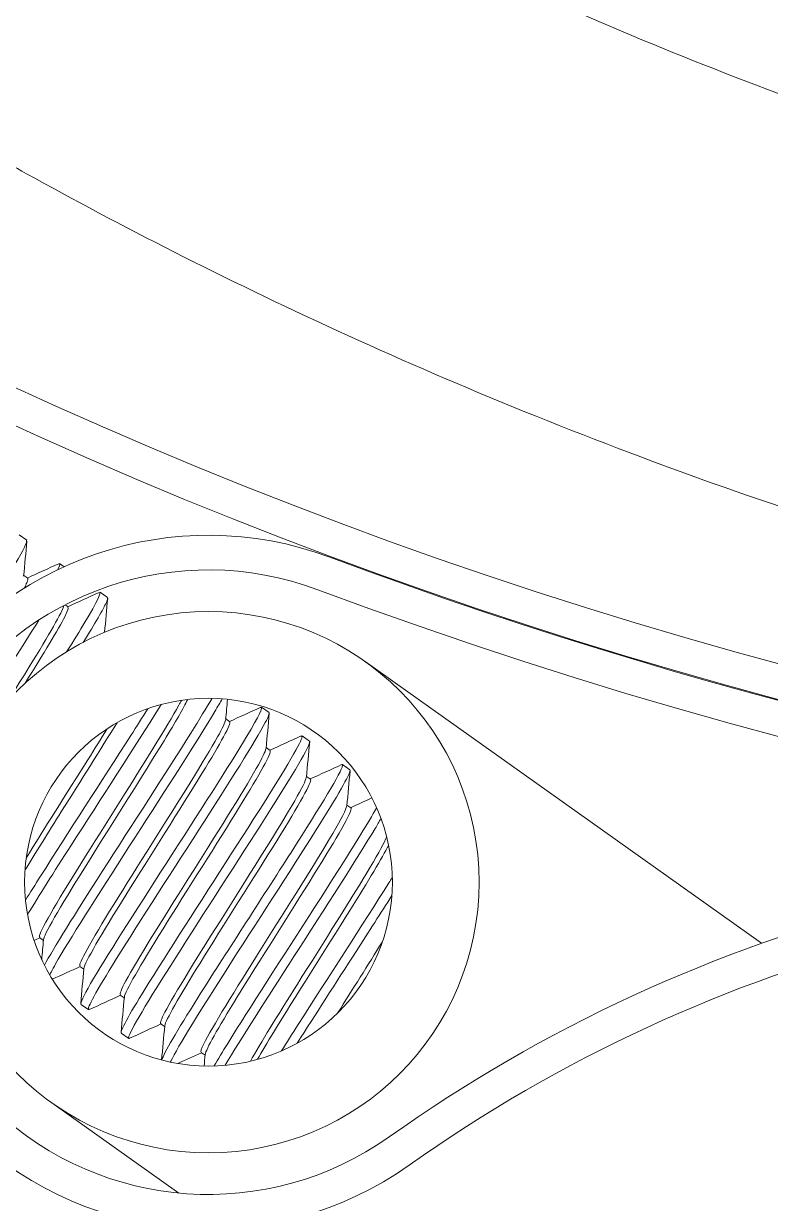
# Model space of a CAD drawing. Extents: x 0 to 216, y -4 to 280.
# Drawn here: x 158.44 to 160.234, y 132.064 to 134.898 of the extents above; entities that cross this region are included whole.
import ezdxf

# ---------------------------------------------------------------- set-up
doc = ezdxf.new("R2010")
doc.units = 0
doc.header["$LTSCALE"] = 10
doc.header["$MEASUREMENT"] = 0
doc.layers.add('CADdetails-3-FINE', color=11, linetype='CONTINUOUS', lineweight=5)
doc.layers.add('CADdetails-5-MEDIUM', color=4, linetype='CONTINUOUS', lineweight=18)

msp = doc.modelspace()

# ---------------------------------------------------------------- linework, layer by layer
at = {"layer": 'CADdetails-3-FINE'}
for p, q in [((158.43, 133.6695), (158.448, 133.6567)), ((158.527, 133.6005), (158.5377, 133.5929)), ((158.4504, 133.5654), (158.4408, 133.5722)), ((158.6241, 133.5316), (158.6421, 133.5188)), ((158.5474, 133.4965), (158.5403, 133.5015)), ((160.2133, 132.6885), (159.2611, 133.3651)), ((159.0122, 133.2557), (159.0302, 133.2429)), ((158.9356, 133.2206), (158.926, 133.2274)), ((159.1093, 133.1868), (159.1273, 133.174)), ((159.0326, 133.1517), (159.023, 133.1585)), ((159.2063, 133.1178), (159.2243, 133.105)), ((159.1297, 133.0827), (159.1201, 133.0895)), ((159.2267, 133.0138), (159.2171, 133.0206)), ((158.4882, 132.6953), (158.4786, 132.7022)), ((158.5853, 132.6264), (158.5757, 132.6332)), ((158.6823, 132.5574), (158.6727, 132.5642)), ((158.5781, 132.5419), (158.5961, 132.5292)), ((158.7793, 132.4885), (158.7698, 132.4953)), ((158.6751, 132.473), (158.6931, 132.4602)), ((158.8764, 132.4195), (158.8668, 132.4263)), ((158.8131, 132.0887), (158.5081, 132.3054))]:
    msp.add_line(p, q, dxfattribs=at)
for radius in [0.65, 0.4417]:
    msp.add_circle((158.8846, 132.8353), radius, dxfattribs=at)
for centre, radius, start, end in [((158.8846, 132.8353), 0.8333, 69.5181, 305.3601), ((158.8846, 132.8353), 0.75, 69.5181, 305.3601), ((161.4411, 129.2327), 3.6675, 83.2605, 125.3601), ((161.4411, 129.2327), 3.5841, 83.2605, 125.3601)]:
    msp.add_arc(centre, radius, start, end, dxfattribs=at)
for points, knots in [([(158.3342, 133.4608), (158.3698, 133.5168), (158.4003, 133.5656), (158.4204, 133.5997), (158.441, 133.6348), (158.4501, 133.6536), (158.4473, 133.6558)], [322.491178, 322.491178, 322.491178, 322.491178, 323.029477, 323.029477, 323.029477, 323.584043, 323.584043, 323.584043, 323.584043]), ([(158.442, 133.5413), (158.4447, 133.5465), (158.4468, 133.5509), (158.4482, 133.5544), (158.4509, 133.5608), (158.4515, 133.5643), (158.4501, 133.565)], [323.2055139, 323.2055139, 323.2055139, 323.2055139, 323.3398952, 323.3398952, 323.3398952, 323.5840433, 323.5840433, 323.5840433, 323.5840433]), ([(158.6217, 133.5308), (158.6294, 133.5339), (158.6174, 133.5093), (158.5875, 133.4595), (158.5754, 133.4394), (158.5606, 133.4154), (158.5437, 133.3886)], [-317.379457, -317.379457, -317.379457, -317.379457, -316.6713202, -316.6713202, -316.6713202, -316.3853773, -316.3853773, -316.3853773, -316.3853773]), ([(158.4046, 133.2735), (158.422, 133.3012), (158.4387, 133.3279), (158.454, 133.3526), (158.5019, 133.4301), (158.5338, 133.485), (158.5373, 133.4999)], [315.96265, 315.96265, 315.96265, 315.96265, 316.255177, 316.255177, 316.255177, 317.1725, 317.1725, 317.1725, 317.1725]), ([(158.5836, 133.411), (158.612, 133.457), (158.6321, 133.4912), (158.6393, 133.5074), (158.6423, 133.5141), (158.6431, 133.5177), (158.6418, 133.5183)], [310.2362027, 310.2362027, 310.2362027, 310.2362027, 310.7891491, 310.7891491, 310.7891491, 311.0176727, 311.0176727, 311.0176727, 311.0176727]), ([(158.4445, 133.3135), (158.4884, 133.3839), (158.5242, 133.4429), (158.5394, 133.4729), (158.5466, 133.4871), (158.549, 133.4946), (158.5469, 133.4957)], [316.134872, 316.134872, 316.134872, 316.134872, 316.925744, 316.925744, 316.925744, 317.300858, 317.300858, 317.300858, 317.300858]), ([(158.1415, 132.9361), (158.1468, 132.9449), (158.1526, 132.9547), (158.1591, 132.9653), (158.2078, 133.0449), (158.2896, 133.1712), (158.3653, 133.2889), (158.4071, 133.3538), (158.4462, 133.4149), (158.4771, 133.4646)], [314.73948, 314.73948, 314.73948, 314.73948, 314.875745, 314.875745, 314.875745, 315.896358, 315.896358, 315.896358, 316.459384, 316.459384, 316.459384, 316.459384]), ([(158.4792, 132.703), (158.4765, 132.7051), (158.4832, 132.7205), (158.4993, 132.7492), (158.5305, 132.8047), (158.5956, 132.9079), (158.6605, 133.0108), (158.725, 133.113), (158.7865, 133.2111), (158.8133, 133.2602), (158.8156, 133.2645), (158.8177, 133.2685), (158.8195, 133.272)], [295.309709, 295.309709, 295.309709, 295.309709, 295.857761, 295.857761, 295.857761, 296.919241, 296.919241, 296.919241, 297.972855, 297.972855, 297.972855, 298.065668, 298.065668, 298.065668, 298.065668]), ([(158.4884, 132.6972), (158.4884, 132.6977), (158.4885, 132.6983), (158.4887, 132.699), (158.4929, 132.7164), (158.5365, 132.7892), (158.5961, 132.8846), (158.6557, 132.98), (158.7288, 133.0944), (158.778, 133.1751), (158.8058, 133.2207), (158.8252, 133.2546), (158.8339, 133.2733)], [295.404912, 295.404912, 295.404912, 295.404912, 295.448028, 295.448028, 295.448028, 296.502204, 296.502204, 296.502204, 297.557358, 297.557358, 297.557358, 298.154427, 298.154427, 298.154427, 298.154427]), ([(158.8924, 133.2761), (158.8801, 133.2548), (158.8631, 133.2268), (158.8422, 133.1934), (158.7853, 133.1022), (158.7011, 132.9729), (158.6292, 132.8606), (158.5644, 132.7596), (158.5115, 132.6753), (158.4906, 132.6359)], [-297.946951, -297.946951, -297.946951, -297.946951, -297.577155, -297.577155, -297.577155, -296.570071, -296.570071, -296.570071, -295.663777, -295.663777, -295.663777, -295.663777]), ([(158.5036, 132.6131), (158.5076, 132.6217), (158.5144, 132.6341), (158.5239, 132.6504), (158.5595, 132.7115), (158.6322, 132.8248), (158.7078, 132.9421), (158.7834, 133.0595), (158.8593, 133.1773), (158.9, 133.2454), (158.9068, 133.2569), (158.9126, 133.2669), (158.9174, 133.2754)], [289.28833, 289.28833, 289.28833, 289.28833, 289.55572, 289.55572, 289.55572, 290.560637, 290.560637, 290.560637, 291.565437, 291.565437, 291.565437, 291.734555, 291.734555, 291.734555, 291.734555]), ([(158.7386, 133.2519), (158.7261, 133.2319), (158.7124, 133.2104), (158.6979, 133.1875), (158.6301, 133.0812), (158.5447, 132.9501), (158.4814, 132.8501), (158.4683, 132.8293), (158.4562, 132.81), (158.4453, 132.7924)], [-303.823463, -303.823463, -303.823463, -303.823463, -303.607739, -303.607739, -303.607739, -302.603253, -302.603253, -302.603253, -302.394432, -302.394432, -302.394432, -302.394432]), ([(158.4502, 132.7583), (158.4772, 132.8024), (158.5134, 132.8596), (158.5541, 132.9229), (158.6263, 133.0355), (158.7098, 133.1639), (158.7658, 133.2537), (158.7675, 133.2565), (158.7693, 133.2593), (158.771, 133.2621)], [296.023029, 296.023029, 296.023029, 296.023029, 296.588398, 296.588398, 296.588398, 297.592516, 297.592516, 297.592516, 297.624214, 297.624214, 297.624214, 297.624214]), ([(159.0098, 133.2549), (159.0174, 133.258), (159.006, 133.2344), (158.9771, 133.1861), (158.9355, 133.1166), (158.8591, 132.9981), (158.7836, 132.881), (158.7082, 132.7638), (158.6362, 132.6516), (158.6015, 132.5918), (158.5837, 132.5611), (158.5761, 132.5448), (158.5787, 132.5428)], [-292.246716, -292.246716, -292.246716, -292.246716, -291.550163, -291.550163, -291.550163, -290.546346, -290.546346, -290.546346, -289.542583, -289.542583, -289.542583, -289.026524, -289.026524, -289.026524, -289.026524]), ([(158.4443, 132.8647), (158.4684, 132.9046), (158.4989, 132.9535), (158.5318, 133.0058), (158.5775, 133.0784), (158.6264, 133.1556), (158.6652, 133.2184)], [302.423494, 302.423494, 302.423494, 302.423494, 302.972332, 302.972332, 302.972332, 303.734074, 303.734074, 303.734074, 303.734074]), ([(158.5763, 132.6341), (158.5737, 132.6359), (158.5791, 132.6491), (158.5928, 132.6739), (158.6213, 132.7255), (158.6841, 132.8253), (158.7486, 132.9276), (158.8131, 133.03), (158.8767, 133.1309), (158.9064, 133.1842), (158.9186, 133.2061), (158.9249, 133.2196), (158.9253, 133.2248)], [289.026524, 289.026524, 289.026524, 289.026524, 289.532705, 289.532705, 289.532705, 290.587199, 290.587199, 290.587199, 291.641564, 291.641564, 291.641564, 292.072914, 292.072914, 292.072914, 292.072914]), ([(158.5854, 132.6282), (158.5854, 132.6282), (158.5854, 132.6282), (158.5854, 132.6282), (158.5867, 132.6415), (158.6276, 132.7106), (158.6861, 132.8044), (158.7445, 132.8981), (158.818, 133.0131), (158.869, 133.0962), (158.9142, 133.1701), (158.9399, 133.2165), (158.9355, 133.2205)], [289.121727, 289.121727, 289.121727, 289.121727, 289.122676, 289.122676, 289.122676, 290.17722, 290.17722, 290.17722, 291.231635, 291.231635, 291.231635, 292.168117, 292.168117, 292.168117, 292.168117]), ([(158.5982, 132.5296), (158.5888, 132.5258), (158.6097, 132.5644), (158.6539, 132.636), (158.7056, 132.7198), (158.7875, 132.846), (158.8614, 132.9609), (158.9352, 133.0758), (158.9984, 133.1758), (159.021, 133.2185), (159.0289, 133.2334), (159.0317, 133.2412), (159.0297, 133.2422)], [282.66474, 282.66474, 282.66474, 282.66474, 283.523728, 283.523728, 283.523728, 284.529361, 284.529361, 284.529361, 285.534873, 285.534873, 285.534873, 285.884931, 285.884931, 285.884931, 285.884931]), ([(158.4469, 132.8933), (158.488, 132.9605), (158.5437, 133.0482), (158.5948, 133.1294), (158.611, 133.1553), (158.6267, 133.1802), (158.6411, 133.2036)], [302.519262, 302.519262, 302.519262, 302.519262, 303.374443, 303.374443, 303.374443, 303.646785, 303.646785, 303.646785, 303.646785]), ([(159.1067, 133.1857), (159.1118, 133.1881), (159.1096, 133.1803), (159.0996, 133.1615), (159.0766, 133.1181), (159.0131, 133.0179), (158.9394, 132.9031), (158.8656, 132.7884), (158.784, 132.6626), (158.7325, 132.5792), (158.6926, 132.5146), (158.6719, 132.4769), (158.6754, 132.4734)], [-285.96353, -285.96353, -285.96353, -285.96353, -285.528072, -285.528072, -285.528072, -284.524579, -284.524579, -284.524579, -283.521138, -283.521138, -283.521138, -282.743339, -282.743339, -282.743339, -282.743339]), ([(158.6951, 132.4605), (158.694, 132.4599), (158.6932, 132.4599), (158.6928, 132.4605), (158.6893, 132.4665), (158.7296, 132.5342), (158.7938, 132.6354), (158.8579, 132.7366), (158.9435, 132.8682), (159.0108, 132.9738), (159.0781, 133.0794), (159.1246, 133.1558), (159.1276, 133.1711), (159.1279, 133.1726), (159.1278, 133.1736), (159.1272, 133.1739)], [276.381555, 276.381555, 276.381555, 276.381555, 276.480826, 276.480826, 276.480826, 277.487332, 277.487332, 277.487332, 278.493712, 278.493712, 278.493712, 279.499965, 279.499965, 279.499965, 279.601746, 279.601746, 279.601746, 279.601746]), ([(158.6733, 132.5651), (158.6709, 132.5667), (158.6751, 132.5776), (158.6863, 132.5984), (158.7119, 132.6459), (158.7728, 132.7431), (158.8373, 132.8454), (158.9017, 132.9476), (158.9671, 133.0511), (158.9995, 133.1082), (159.0142, 133.134), (159.0218, 133.15), (159.0223, 133.1558)], [282.743339, 282.743339, 282.743339, 282.743339, 283.202996, 283.202996, 283.202996, 284.258279, 284.258279, 284.258279, 285.313429, 285.313429, 285.313429, 285.789729, 285.789729, 285.789729, 285.789729]), ([(158.6825, 132.5592), (158.6839, 132.5722), (158.7209, 132.6354), (158.7756, 132.7233), (158.8327, 132.8152), (158.9066, 132.9306), (158.9593, 133.0164), (159.0084, 133.0962), (159.0373, 133.1476), (159.0326, 133.1516)], [282.838542, 282.838542, 282.838542, 282.838542, 283.847994, 283.847994, 283.847994, 284.903195, 284.903195, 284.903195, 285.884931, 285.884931, 285.884931, 285.884931]), ([(159.2042, 133.1174), (159.2062, 133.1184), (159.2071, 133.1178), (159.2067, 133.1154), (159.2044, 133.1007), (159.1544, 133.0189), (159.083, 132.9068), (159.0118, 132.7953), (158.9222, 132.6578), (158.859, 132.5574), (158.8091, 132.4782), (158.7771, 132.4242), (158.7724, 132.4086)], [-279.680345, -279.680345, -279.680345, -279.680345, -279.510243, -279.510243, -279.510243, -278.4597, -278.4597, -278.4597, -277.413261, -277.413261, -277.413261, -276.587173, -276.587173, -276.587173, -276.587173]), ([(158.7932, 132.4032), (158.7935, 132.404), (158.7939, 132.4048), (158.7943, 132.4057), (158.8102, 132.439), (158.8681, 132.5314), (158.9402, 132.644), (159.0124, 132.7566), (159.0964, 132.8857), (159.1529, 132.9762), (159.2014, 133.0539), (159.2282, 133.101), (159.2242, 133.1048)], [270.412162, 270.412162, 270.412162, 270.412162, 270.439064, 270.439064, 270.439064, 271.446353, 271.446353, 271.446353, 272.453509, 272.453509, 272.453509, 273.318561, 273.318561, 273.318561, 273.318561]), ([(158.7703, 132.4961), (158.7681, 132.4974), (158.7712, 132.5062), (158.7798, 132.5228), (158.8022, 132.5658), (158.8608, 132.6598), (158.9251, 132.7618), (158.9893, 132.8637), (159.0564, 132.9696), (159.0918, 133.0309), (159.1094, 133.0614), (159.1187, 133.0803), (159.1193, 133.0869)], [276.460154, 276.460154, 276.460154, 276.460154, 276.868426, 276.868426, 276.868426, 277.924534, 277.924534, 277.924534, 278.980502, 278.980502, 278.980502, 279.506543, 279.506543, 279.506543, 279.506543]), ([(158.7796, 132.4904), (158.7811, 132.5029), (158.8141, 132.5599), (158.8645, 132.6412), (158.9199, 132.7308), (158.994, 132.8466), (159.0487, 132.935), (159.1022, 133.0215), (159.1349, 133.0788), (159.1297, 133.0827)], [276.555356, 276.555356, 276.555356, 276.555356, 277.513929, 277.513929, 277.513929, 278.569951, 278.569951, 278.569951, 279.601746, 279.601746, 279.601746, 279.601746]), ([(158.8673, 132.427), (158.8653, 132.4281), (158.8673, 132.4347), (158.8736, 132.4474), (158.8923, 132.4852), (158.9482, 132.5755), (159.012, 132.6768), (159.0758, 132.778), (159.1446, 132.8865), (159.1831, 132.9521), (159.2042, 132.9881), (159.2156, 133.0105), (159.2164, 133.0179)], [270.176968, 270.176968, 270.176968, 270.176968, 270.528787, 270.528787, 270.528787, 271.585755, 271.585755, 271.585755, 272.642576, 272.642576, 272.642576, 273.223358, 273.223358, 273.223358, 273.223358]), ([(158.8767, 132.4215), (158.8782, 132.4335), (158.9072, 132.4841), (158.9529, 132.5582), (159.0063, 132.645), (159.0804, 132.7608), (159.1371, 132.852), (159.1937, 132.9432), (159.2304, 133.0065), (159.2271, 133.0133), (159.227, 133.0135), (159.2269, 133.0137), (159.2267, 133.0138)], [270.272171, 270.272171, 270.272171, 270.272171, 271.174816, 271.174816, 271.174816, 272.231694, 272.231694, 272.231694, 273.288427, 273.288427, 273.288427, 273.318561, 273.318561, 273.318561, 273.318561]), ([(159.288, 133.0133), (159.2695, 132.9802), (159.2359, 132.9259), (159.1931, 132.8585), (159.126, 132.7528), (159.0385, 132.6186), (158.9727, 132.5148), (158.9419, 132.4663), (158.9164, 132.4252), (158.8984, 132.3946)], [-272.893875, -272.893875, -272.893875, -272.893875, -272.24206, -272.24206, -272.24206, -271.219029, -271.219029, -271.219029, -270.740596, -270.740596, -270.740596, -270.740596]), ([(158.9245, 132.3955), (158.9619, 132.4577), (159.0243, 132.555), (159.0898, 132.6567), (159.1656, 132.7743), (159.2428, 132.894), (159.2852, 132.9646), (159.2903, 132.9731), (159.2949, 132.9809), (159.2989, 132.9879)], [264.52849, 264.52849, 264.52849, 264.52849, 265.400479, 265.400479, 265.400479, 266.40857, 266.40857, 266.40857, 266.530003, 266.530003, 266.530003, 266.530003]), ([(158.9852, 132.4055), (159.0091, 132.4479), (159.0507, 132.5151), (159.0981, 132.5904), (159.1611, 132.6906), (159.2316, 132.8014), (159.2733, 132.8716), (159.2944, 132.9072), (159.3077, 132.9316), (159.312, 132.9435)], [264.446445, 264.446445, 264.446445, 264.446445, 265.241731, 265.241731, 265.241731, 266.299442, 266.299442, 266.299442, 266.836018, 266.836018, 266.836018, 266.836018]), ([(159.0023, 132.41), (159.0127, 132.4281), (159.0257, 132.4497), (159.0408, 132.4745), (159.0919, 132.5579), (159.1657, 132.6733), (159.2243, 132.7672), (159.2685, 132.8382), (159.3026, 132.8949), (159.3169, 132.9238)], [264.516533, 264.516533, 264.516533, 264.516533, 264.830446, 264.830446, 264.830446, 265.888215, 265.888215, 265.888215, 266.687653, 266.687653, 266.687653, 266.687653]), ([(159.3261, 132.8465), (159.3235, 132.8423), (159.3208, 132.838), (159.318, 132.8336), (159.2575, 132.7372), (159.1709, 132.6043), (159.0998, 132.4931), (159.0857, 132.471), (159.0722, 132.4498), (159.0597, 132.43)], [-266.153647, -266.153647, -266.153647, -266.153647, -266.107078, -266.107078, -266.107078, -265.085322, -265.085322, -265.085322, -264.881864, -264.881864, -264.881864, -264.881864]), ([(159.0976, 132.4485), (159.1406, 132.5161), (159.1911, 132.5943), (159.2392, 132.669), (159.2699, 132.7167), (159.2992, 132.7624), (159.3248, 132.803)], [258.701773, 258.701773, 258.701773, 258.701773, 259.349785, 259.349785, 259.349785, 259.764076, 259.764076, 259.764076, 259.764076])]:
    msp.add_open_spline(points, degree=3, knots=knots, dxfattribs=at)
for points in [[(158.4485, 133.6548), (158.4458, 133.6267), (158.4432, 133.5985), (158.4406, 133.5704)], [(158.4496, 133.5659), (158.4748, 133.5774), (158.4999, 133.5889), (158.5251, 133.6003)], [(158.525, 133.6003), (158.5289, 133.602), (158.5277, 133.5967), (158.5223, 133.5852)], [(158.5467, 133.497), (158.5718, 133.5084), (158.597, 133.5199), (158.6221, 133.5314)], [(158.6425, 133.5168), (158.64, 133.4897), (158.6375, 133.4626), (158.635, 133.4354)], [(158.9304, 133.2746), (158.9289, 133.2583), (158.9273, 133.242), (158.9258, 133.2257)], [(158.9349, 133.2212), (158.96, 133.2326), (158.9851, 133.2441), (159.0103, 133.2555)], [(159.0307, 133.241), (159.0281, 133.2129), (159.0255, 133.1848), (159.0229, 133.1567)], [(159.0319, 133.1522), (159.057, 133.1637), (159.0822, 133.1751), (159.1073, 133.1866)], [(159.1278, 133.1721), (159.1251, 133.144), (159.1225, 133.1159), (159.1199, 133.0877)], [(159.1289, 133.0832), (159.1541, 133.0947), (159.1792, 133.1062), (159.2044, 133.1176)], [(159.2248, 133.1031), (159.2222, 133.075), (159.2196, 133.0469), (159.217, 133.0188)], [(159.226, 133.0143), (159.2431, 133.0221), (159.2601, 133.0298), (159.2772, 133.0376)], [(158.4794, 132.7016), (158.4748, 132.6996), (158.4702, 132.6975), (158.4657, 132.6954)], [(158.484, 132.6494), (158.4854, 132.6653), (158.4869, 132.6812), (158.4884, 132.6971)], [(159.1947, 132.5208), (159.2302, 132.5773), (159.2683, 132.6373), (159.3021, 132.6915)], [(158.5764, 132.6327), (158.5541, 132.6225), (158.5318, 132.6123), (158.5095, 132.6022)], [(158.5776, 132.5439), (158.5802, 132.572), (158.5828, 132.6001), (158.5854, 132.6282)], [(158.6734, 132.5637), (158.6483, 132.5523), (158.6232, 132.5408), (158.598, 132.5293)], [(158.6746, 132.4749), (158.6773, 132.503), (158.6799, 132.5311), (158.6825, 132.5592)], [(158.7705, 132.4948), (158.7453, 132.4833), (158.7202, 132.4719), (158.6951, 132.4604)], [(158.7719, 132.4082), (158.7744, 132.4356), (158.777, 132.4629), (158.7795, 132.4903)], [(158.8675, 132.4258), (158.8485, 132.4172), (158.8296, 132.4085), (158.8106, 132.3999)], [(158.874, 132.3937), (158.8749, 132.4029), (158.8757, 132.4121), (158.8766, 132.4213)]]:
    msp.add_open_spline(points, degree=3, dxfattribs=at)
at = {"layer": 'CADdetails-5-MEDIUM'}
for radius, start, end in [(11.7167, 249.51809, 125.65567), (11.63, 190.42238, 269.57762), (11.5467, 190.43518, 269.56482), (11.6333, 249.51809, 309.66459)]:
    msp.add_arc((163.2468, 144.5138), radius, start, end, dxfattribs=at)
for points, knots in [([(158.7412, 135.4431), (158.9164, 135.3419), (159.1097, 135.2374), (159.5531, 135.0184), (159.8076, 134.9042), (160.3417, 134.6928), (160.6213, 134.5956), (161.2023, 134.4221), (161.5276, 134.3403), (162.2118, 134.2075), (162.5709, 134.1566), (163.3004, 134.0943), (163.6714, 134.083), (164.4018, 134.1004), (164.7611, 134.1292), (165.8647, 134.2731), (166.6186, 134.4604), (168.0652, 135.0024), (168.758, 135.357), (170.0448, 136.2146), (170.6399, 136.7185), (171.4346, 137.5662), (171.6834, 137.8641), (172.1444, 138.4857), (172.3568, 138.8094), (172.742, 139.4766), (172.9161, 139.8223), (173.2239, 140.5324), (173.3575, 140.8968), (173.6943, 142.009), (173.8331, 142.7762), (173.9324, 144.3194), (173.8931, 145.0967), (173.6392, 146.6205), (173.4245, 147.367), (172.9973, 148.3947), (172.8426, 148.7203), (172.4925, 149.3615), (172.2972, 149.6772), (171.8785, 150.2779), (171.6548, 150.5633), (171.1977, 151.0895), (170.9643, 151.3303), (170.5235, 151.7467), (170.2995, 151.9403), (169.8494, 152.2971), (169.6233, 152.4604), (169.2119, 152.7349), (169.0247, 152.8501), (168.8495, 152.9512)], [20.025951, 20.025951, 20.025951, 20.025951, 20.684994, 20.684994, 21.426412, 21.426412, 22.16783, 22.16783, 22.956752, 22.956752, 23.745673, 23.745673, 24.534594, 24.534594, 25.323516, 25.323516, 27.084629, 27.084629, 28.845742, 28.845742, 30.606854, 30.606854, 31.487411, 31.487411, 32.367967, 32.367967, 33.248524, 33.248524, 34.12908, 34.12908, 35.890193, 35.890193, 37.651306, 37.651306, 39.412419, 39.412419, 40.20134, 40.20134, 40.990262, 40.990262, 41.779183, 41.779183, 42.568104, 42.568104, 43.309522, 43.309522, 44.05094, 44.05094, 44.709984, 44.709984, 44.709984, 44.709984]), ([(173.3577, 138.6763), (173.1538, 138.3232), (172.9309, 137.9824), (172.4509, 137.3295), (172.1937, 137.0174), (171.3758, 136.1285), (170.7686, 135.5987), (169.455, 134.6825), (168.7477, 134.2958), (167.2634, 133.6836), (166.4863, 133.4582), (165.3244, 133.2555), (164.9333, 133.207), (164.1321, 133.1533), (163.722, 133.1482), (162.909, 133.1836), (162.5054, 133.2241), (161.7296, 133.3434), (161.3573, 133.4221), (160.6919, 133.5955), (160.3725, 133.6944), (159.7595, 133.9143), (159.466, 134.0352), (158.9223, 134.2845), (158.6719, 134.4128), (158.3881, 134.5699), (158.3304, 134.6025), (158.2745, 134.6348)], [0, 0, 0, 0, 0.932263, 0.932263, 1.864526, 1.864526, 3.729052, 3.729052, 5.593578, 5.593578, 7.458104, 7.458104, 8.327006, 8.327006, 9.195908, 9.195908, 10.06481, 10.06481, 10.933712, 10.933712, 11.737203, 11.737203, 12.540694, 12.540694, 13.344185, 13.344185, 13.557777, 13.557777, 13.557777, 13.557777])]:
    msp.add_open_spline(points, degree=3, knots=knots, dxfattribs=at)

doc.saveas('drawing.dxf')
